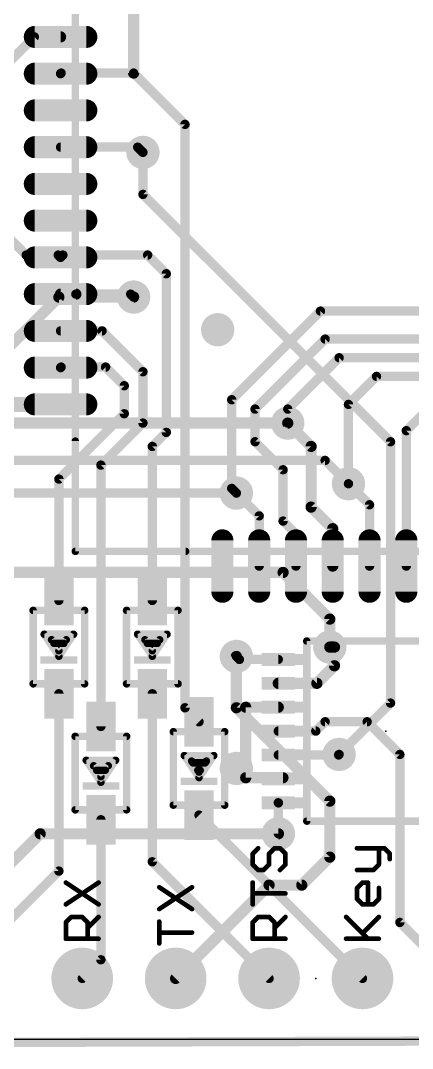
# Model space of a CAD drawing. Extents: x -20 to 40.9, y -0.3 to 63.8.
# Drawn here: x 12.29 to 22.95, y -0.25 to 27.72 of the extents above; entities that cross this region are included whole.
import ezdxf

# ---------------------------------------------------------------- set-up
doc = ezdxf.new("R2010")
doc.units = 0
for name, color, linetype in [('1', 12, 'CONTINUOUS'), ('16', 132, 'CONTINUOUS'), ('17', 110, 'CONTINUOUS'), ('18', 110, 'CONTINUOUS'), ('20', 53, 'CONTINUOUS'), ('21', 40, 'CONTINUOUS'), ('23', 53, 'CONTINUOUS'), ('51', 253, 'CONTINUOUS')]:
    doc.layers.add(name, color=color, linetype=linetype)

# ---------------------------------------------------------------- blocks, each defined once
blk = doc.blocks.new('RECT')
blk.add_solid([(-0.5, -0.5), (0.5, -0.5), (-0.5, 0.5), (0.5, 0.5)])
blk = doc.blocks.new('ROUNDP')
at = {"const_width": 0.5}
blk.add_lwpolyline([(0, -0.25, 1), (0, 0.25, 1), (0, -0.25)], format="xyb", dxfattribs=at)
blk = doc.blocks.new('RECT320000X96000R100')
at = {"const_width": 0.3}
blk.add_lwpolyline([(0.85, 0), (0.85, 0, 0.4142), (0.7, 0.15), (-0.7, 0.15, 0.4142), (-0.85, 0), (-0.85, 0, 0.4142), (-0.7, -0.15), (0.7, -0.15, 0.4142)], format="xyb", close=True, dxfattribs=at)
blk.add_solid([(-0.7254, -0.0254), (0.7254, -0.0254), (-0.7254, 0.0254), (0.7254, 0.0254)])
blk = doc.blocks.new('ROUNDV')
at = {"const_width": 0.5}
blk.add_lwpolyline([(0, -0.25, 1), (0, 0.25, 1), (0, -0.25)], format="xyb", dxfattribs=at)

msp = doc.modelspace()

# ---------------------------------------------------------------- linework, layer by layer
at = {"layer": '1'}
for points, const_width in [([(15.367, 39.223), (15.367, 26.289)], 0.3048), ([(13.381, 27.273), (12.668, 27.273)], 0.3048), ([(12.668, 27.273), (11.303, 25.908)], 0.254), ([(13.397, 26.289), (13.381, 26.273)], 0.254), ([(15.367, 26.289), (13.397, 26.289)], 0.254), ([(16.764, 24.892), (15.367, 26.289)], 0.254), ([(16.764, 9.017), (16.764, 24.892)], 0.254), ([(15.478, 24.273), (13.381, 24.273)], 0.254), ([(15.621, 24.13), (15.478, 24.273)], 0.254), ([(11.364, 22.418), (12.446, 21.336)], 0.254), ([(12.446, 21.336), (13.318, 21.336)], 0.254), ([(13.318, 21.336), (13.381, 21.273)], 0.254), ([(13.444, 21.336), (13.381, 21.273)], 0.254), ([(15.748, 21.336), (13.444, 21.336)], 0.254), ([(16.256, 20.828), (15.748, 21.336)], 0.254), ([(16.256, 16.51), (16.256, 20.828)], 0.254), ([(13.796, 20.273), (13.381, 20.273)], 0.3048), ([(13.796, 20.273), (15.287, 20.273)], 0.254), ([(15.287, 20.273), (15.367, 20.193)], 0.254), ([(18.034, 17.399), (20.447, 19.812)], 0.254), ([(20.447, 19.812), (32.893, 19.812)], 0.254), ([(13.381, 19.273), (14.509, 19.273)], 0.254), ([(14.509, 19.273), (15.621, 18.161)], 0.254), ([(18.669, 17.145), (20.574, 19.05)], 0.254), ([(20.574, 19.05), (33.782, 19.05)], 0.254), ([(20.955, 18.542), (19.558, 17.145)], 0.254), ([(20.955, 18.542), (33.02, 18.542)], 0.254), ([(13.396, 18.288), (13.381, 18.273)], 0.254), ([(14.605, 18.288), (13.396, 18.288)], 0.254), ([(15.113, 17.78), (14.605, 18.288)], 0.254), ([(15.621, 18.161), (15.621, 16.764)], 0.254), ([(15.113, 17.018), (15.113, 17.78)], 0.254), ([(21.971, 18.034), (21.209, 17.272)], 0.254), ([(32.766, 18.034), (21.971, 18.034)], 0.254), ([(22.781, 16.558), (23.749, 17.526)], 0.254), ([(9.587, 17.273), (13.381, 17.273)], 0.4064), ([(18.034, 14.986), (18.034, 17.399)], 0.254), ([(21.209, 17.272), (21.209, 15.113)], 0.254), ([(13.335, 15.24), (15.113, 17.018)], 0.254), ([(18.669, 16.256), (18.669, 17.145)], 0.254), ([(19.558, 17.145), (19.558, 16.764)], 0.254), ([(15.621, 16.764), (14.478, 15.621)], 0.254), ([(20.193, 16.129), (19.558, 16.764)], 0.3048), ([(15.875, 16.129), (16.256, 16.51)], 0.254), ([(22.781, 12.873), (22.781, 16.558)], 0.254), ([(15.875, 11.938), (15.875, 16.129)], 0.254), ([(19.431, 15.494), (18.669, 16.256)], 0.254), ([(20.193, 14.478), (20.193, 16.129)], 0.3048), ([(14.478, 15.621), (14.478, 8.509)], 0.254), ([(19.431, 14.097), (19.431, 15.494)], 0.254), ([(13.335, 11.938), (13.335, 15.24)], 0.254), ([(18.161, 14.859), (18.034, 14.986)], 0.254), ([(21.781, 14.541), (21.209, 15.113)], 0.254), ([(18.781, 14.239), (18.161, 14.859)], 0.254), ([(20.781, 13.89), (20.193, 14.478)], 0.3048), ([(21.781, 12.873), (21.781, 14.541)], 0.254), ([(18.781, 12.873), (18.781, 14.239)], 0.254), ([(19.781, 13.747), (19.431, 14.097)], 0.254), ([(20.781, 12.873), (20.781, 13.89)], 0.3048), ([(19.781, 12.873), (19.781, 13.747)], 0.254), ([(20.828, 10.668), (20.701, 10.668)], 0.3048), ([(20.828, 10.16), (20.828, 10.668)], 0.3048), ([(18.243, 10.332), (18.161, 10.414)], 0.254), ([(19.3, 10.332), (18.243, 10.332)], 0.254), ([(20.35, 9.682), (20.828, 10.16)], 0.3048), ([(19.3, 9.682), (20.35, 9.682)], 0.3048), ([(13.335, 9.398), (13.335, 4.572)], 0.254), ([(15.875, 9.398), (15.875, 4.826)], 0.254), ([(17.145, 8.636), (16.764, 9.017)], 0.254), ([(19.3, 9.032), (18.415, 9.032)], 0.3048), ([(18.415, 9.032), (18.415, 7.112)], 0.3048), ([(20.32, 8.382), (20.574, 8.636)], 0.254), ([(20.574, 8.636), (21.717, 8.636)], 0.254), ([(21.717, 8.636), (22.606, 7.747)], 0.254), ([(19.3, 8.382), (20.32, 8.382)], 0.254), ([(20.94, 7.732), (19.3, 7.732)], 0.254), ([(20.955, 7.747), (20.94, 7.732)], 0.254), ([(22.606, 7.747), (22.606, 3.175)], 0.254), ([(18.415, 7.112), (19.427, 7.112)], 0.3048), ([(19.3, 6.432), (19.304, 6.428)], 0.254), ([(19.304, 6.428), (19.304, 5.588)], 0.254), ([(17.145, 6.096), (21.59, 1.651)], 0.254), ([(14.478, 5.969), (14.478, 2.159)], 0.254), ([(15.875, 4.826), (19.05, 1.651)], 0.254), ([(13.335, 4.572), (11.43, 2.667)], 0.254), ([(22.606, 3.175), (24.13, 1.651)], 0.254), ([(14.478, 2.159), (13.97, 1.651)], 0.254), ([(-0.127, -0.127), (40.64, 0)], 0.254)]:
    msp.add_lwpolyline(points, dxfattribs=dict(at, const_width=const_width))
for points, const_width in [([(12.668, 27.3492, 1), (12.668, 27.1968)], 0.1524), ([(13.381, 27.1968, 1), (13.381, 27.3492)], 0.1524), ([(12.7129, 27.2281, 1), (12.6231, 27.3179)], 0.127), ([(13.3361, 26.3179, 1), (13.4259, 26.2281)], 0.127), ([(13.397, 26.3525, 1), (13.397, 26.2255)], 0.127), ([(13.4419, 26.2441, 1), (13.3521, 26.3339)], 0.127), ([(15.2908, 26.289, 1), (15.4432, 26.289)], 0.1524), ([(15.4119, 26.3339, 1), (15.3221, 26.2441)], 0.127), ([(15.367, 26.2255, 1), (15.367, 26.3525)], 0.127), ([(16.8275, 24.892, 1), (16.7005, 24.892)], 0.127), ([(16.7191, 24.8471, 1), (16.8089, 24.9369)], 0.127), ([(13.381, 24.3365, 1), (13.381, 24.2095)], 0.127), ([(15.5229, 24.3179, 1), (15.4331, 24.2281)], 0.127), ([(15.478, 24.2095, 1), (15.478, 24.3365)], 0.127), ([(15.5761, 24.0851, 1), (15.6659, 24.1749)], 0.127), ([(12.446, 21.3995, 1), (12.446, 21.2725)], 0.127), ([(12.4011, 21.2911, 1), (12.4909, 21.3809)], 0.127), ([(13.3629, 21.3809, 1), (13.2731, 21.2911)], 0.127), ([(13.3361, 21.3179, 1), (13.4259, 21.2281)], 0.127), ([(13.318, 21.2725, 1), (13.318, 21.3995)], 0.127), ([(13.3361, 21.2281, 1), (13.4259, 21.3179)], 0.127), ([(13.444, 21.3995, 1), (13.444, 21.2725)], 0.127), ([(13.4889, 21.2911, 1), (13.3991, 21.3809)], 0.127), ([(15.7929, 21.3809, 1), (15.7031, 21.2911)], 0.127), ([(15.748, 21.2725, 1), (15.748, 21.3995)], 0.127), ([(16.3195, 20.828, 1), (16.1925, 20.828)], 0.127), ([(16.2111, 20.7831, 1), (16.3009, 20.8729)], 0.127), ([(13.381, 20.3492, 1), (13.381, 20.1968)], 0.1524), ([(13.796, 20.1968, 1), (13.796, 20.3492)], 0.1524), ([(13.796, 20.3365, 1), (13.796, 20.2095)], 0.127), ([(15.3319, 20.3179, 1), (15.2421, 20.2281)], 0.127), ([(15.287, 20.2095, 1), (15.287, 20.3365)], 0.127), ([(15.3221, 20.1481, 1), (15.4119, 20.2379)], 0.127), ([(20.447, 19.8755, 1), (20.447, 19.7485)], 0.127), ([(20.4919, 19.7671, 1), (20.4021, 19.8569)], 0.127), ([(13.381, 19.3365, 1), (13.381, 19.2095)], 0.127), ([(14.5539, 19.3179, 1), (14.4641, 19.2281)], 0.127), ([(14.509, 19.2095, 1), (14.509, 19.3365)], 0.127), ([(20.574, 19.1135, 1), (20.574, 18.9865)], 0.127), ([(20.6189, 19.0051, 1), (20.5291, 19.0949)], 0.127), ([(20.955, 18.6055, 1), (20.955, 18.4785)], 0.127), ([(20.9999, 18.4971, 1), (20.9101, 18.5869)], 0.127), ([(13.3361, 18.3179, 1), (13.4259, 18.2281)], 0.127), ([(13.396, 18.3515, 1), (13.396, 18.2245)], 0.127), ([(13.4409, 18.2431, 1), (13.3511, 18.3329)], 0.127), ([(14.6499, 18.3329, 1), (14.5601, 18.2431)], 0.127), ([(14.605, 18.2245, 1), (14.605, 18.3515)], 0.127), ([(15.6845, 18.161, 1), (15.5575, 18.161)], 0.127), ([(15.5761, 18.1161, 1), (15.6659, 18.2059)], 0.127), ([(15.1765, 17.78, 1), (15.0495, 17.78)], 0.127), ([(21.971, 18.0975, 1), (21.971, 17.9705)], 0.127), ([(22.0159, 17.9891, 1), (21.9261, 18.0789)], 0.127), ([(15.0681, 17.7351, 1), (15.1579, 17.8249)], 0.127), ([(13.381, 17.1714, 1), (13.381, 17.3746)], 0.2032), ([(18.0975, 17.399, 1), (17.9705, 17.399)], 0.127), ([(17.9891, 17.4439, 1), (18.0789, 17.3541)], 0.127), ([(21.2725, 17.272, 1), (21.1455, 17.272)], 0.127), ([(21.1641, 17.3169, 1), (21.2539, 17.2271)], 0.127), ([(15.0495, 17.018, 1), (15.1765, 17.018)], 0.127), ([(15.1579, 16.9731, 1), (15.0681, 17.0629)], 0.127), ([(18.7325, 17.145, 1), (18.6055, 17.145)], 0.127), ([(18.6241, 17.1899, 1), (18.7139, 17.1001)], 0.127), ([(19.6215, 17.145, 1), (19.4945, 17.145)], 0.127), ([(19.5131, 17.1899, 1), (19.6029, 17.1001)], 0.127), ([(15.5575, 16.764, 1), (15.6845, 16.764)], 0.127), ([(15.6659, 16.7191, 1), (15.5761, 16.8089)], 0.127), ([(19.6119, 16.8179, 1), (19.5041, 16.7101)], 0.1524), ([(19.4945, 16.764, 1), (19.6215, 16.764)], 0.127), ([(16.1925, 16.51, 1), (16.3195, 16.51)], 0.127), ([(16.3009, 16.4651, 1), (16.2111, 16.5549)], 0.127), ([(22.8445, 16.558, 1), (22.7175, 16.558)], 0.127), ([(22.7361, 16.6029, 1), (22.8259, 16.5131)], 0.127), ([(15.9385, 16.129, 1), (15.8115, 16.129)], 0.127), ([(15.8301, 16.1739, 1), (15.9199, 16.0841)], 0.127), ([(18.7139, 16.3009, 1), (18.6241, 16.2111)], 0.127), ([(18.6055, 16.256, 1), (18.7325, 16.256)], 0.127), ([(20.2692, 16.129, 1), (20.1168, 16.129)], 0.1524), ([(20.1391, 16.0751, 1), (20.2469, 16.1829)], 0.1524), ([(14.5415, 15.621, 1), (14.4145, 15.621)], 0.127), ([(14.4331, 15.6659, 1), (14.5229, 15.5761)], 0.127), ([(19.4945, 15.494, 1), (19.3675, 15.494)], 0.127), ([(19.3861, 15.4491, 1), (19.4759, 15.5389)], 0.127), ([(13.3985, 15.24, 1), (13.2715, 15.24)], 0.127), ([(13.2901, 15.2849, 1), (13.3799, 15.1951)], 0.127), ([(18.0789, 15.0309, 1), (17.9891, 14.9411)], 0.127), ([(21.2539, 15.1579, 1), (21.1641, 15.0681)], 0.127), ([(21.1455, 15.113, 1), (21.2725, 15.113)], 0.127), ([(17.9705, 14.986, 1), (18.0975, 14.986)], 0.127), ([(18.2059, 14.9039, 1), (18.1161, 14.8141)], 0.127), ([(18.1161, 14.8141, 1), (18.2059, 14.9039)], 0.127), ([(20.2469, 14.5319, 1), (20.1391, 14.4241)], 0.1524), ([(20.1168, 14.478, 1), (20.2692, 14.478)], 0.1524), ([(21.8445, 14.541, 1), (21.7175, 14.541)], 0.127), ([(21.7361, 14.4961, 1), (21.8259, 14.5859)], 0.127), ([(18.8445, 14.239, 1), (18.7175, 14.239)], 0.127), ([(18.7361, 14.1941, 1), (18.8259, 14.2839)], 0.127), ([(19.4759, 14.1419, 1), (19.3861, 14.0521)], 0.127), ([(19.3675, 14.097, 1), (19.4945, 14.097)], 0.127), ([(20.8572, 13.89, 1), (20.7048, 13.89)], 0.1524), ([(20.7271, 13.8361, 1), (20.8349, 13.9439)], 0.1524), ([(19.8445, 13.747, 1), (19.7175, 13.747)], 0.127), ([(19.7361, 13.7021, 1), (19.8259, 13.7919)], 0.127), ([(18.7175, 12.873, 1), (18.8445, 12.873)], 0.127), ([(19.7175, 12.873, 1), (19.8445, 12.873)], 0.127), ([(20.7048, 12.873, 1), (20.8572, 12.873)], 0.1524), ([(21.7175, 12.873, 1), (21.8445, 12.873)], 0.127), ([(22.7175, 12.873, 1), (22.8445, 12.873)], 0.127), ([(13.2715, 11.938, 1), (13.3985, 11.938)], 0.127), ([(15.8115, 11.938, 1), (15.9385, 11.938)], 0.127), ([(20.701, 10.7442, 1), (20.701, 10.5918)], 0.1524), ([(20.9042, 10.668, 1), (20.7518, 10.668)], 0.1524), ([(20.828, 10.5918, 1), (20.828, 10.7442)], 0.1524), ([(18.2059, 10.4589, 1), (18.1161, 10.3691)], 0.127), ([(18.243, 10.3955, 1), (18.243, 10.2685)], 0.127), ([(18.1981, 10.2871, 1), (18.2879, 10.3769)], 0.127), ([(19.3, 10.2685, 1), (19.3, 10.3955)], 0.127), ([(20.7518, 10.16, 1), (20.9042, 10.16)], 0.1524), ([(20.8819, 10.1061, 1), (20.7741, 10.2139)], 0.1524), ([(19.3, 9.7582, 1), (19.3, 9.6058)], 0.1524), ([(20.2961, 9.7359, 1), (20.4039, 9.6281)], 0.1524), ([(20.35, 9.6058, 1), (20.35, 9.7582)], 0.1524), ([(13.3985, 9.398, 1), (13.2715, 9.398)], 0.127), ([(15.9385, 9.398, 1), (15.8115, 9.398)], 0.127), ([(16.8089, 9.0619, 1), (16.7191, 8.9721)], 0.127), ([(16.7005, 9.017, 1), (16.8275, 9.017)], 0.127), ([(18.415, 9.1082, 1), (18.415, 8.9558)], 0.1524), ([(18.4912, 9.032, 1), (18.3388, 9.032)], 0.1524), ([(19.3, 8.9558, 1), (19.3, 9.1082)], 0.1524), ([(17.1001, 8.5911, 1), (17.1899, 8.6809)], 0.127), ([(20.574, 8.6995, 1), (20.574, 8.5725)], 0.127), ([(20.6189, 8.5911, 1), (20.5291, 8.6809)], 0.127), ([(21.7619, 8.6809, 1), (21.6721, 8.5911)], 0.127), ([(21.717, 8.5725, 1), (21.717, 8.6995)], 0.127), ([(14.4145, 8.509, 1), (14.5415, 8.509)], 0.127), ([(19.3, 8.4455, 1), (19.3, 8.3185)], 0.127), ([(20.2751, 8.4269, 1), (20.3649, 8.3371)], 0.127), ([(20.32, 8.3185, 1), (20.32, 8.4455)], 0.127), ([(19.3, 7.7955, 1), (19.3, 7.6685)], 0.127), ([(20.8951, 7.7769, 1), (20.9849, 7.6871)], 0.127), ([(20.9999, 7.7021, 1), (20.9101, 7.7919)], 0.127), ([(20.94, 7.6685, 1), (20.94, 7.7955)], 0.127), ([(22.6695, 7.747, 1), (22.5425, 7.747)], 0.127), ([(22.5611, 7.7021, 1), (22.6509, 7.7919)], 0.127), ([(18.415, 7.1882, 1), (18.415, 7.0358)], 0.1524), ([(18.3388, 7.112, 1), (18.4912, 7.112)], 0.1524), ([(19.427, 7.0358, 1), (19.427, 7.1882)], 0.1524), ([(19.3449, 6.4769, 1), (19.2551, 6.3871)], 0.127), ([(19.3675, 6.428, 1), (19.2405, 6.428)], 0.127), ([(19.2591, 6.3831, 1), (19.3489, 6.4729)], 0.127), ([(17.1899, 6.1409, 1), (17.1001, 6.0511)], 0.127), ([(14.5415, 5.969, 1), (14.4145, 5.969)], 0.127), ([(19.2405, 5.588, 1), (19.3675, 5.588)], 0.127), ([(15.9199, 4.8709, 1), (15.8301, 4.7811)], 0.127), ([(15.8115, 4.826, 1), (15.9385, 4.826)], 0.127), ([(13.2715, 4.572, 1), (13.3985, 4.572)], 0.127), ([(13.3799, 4.5271, 1), (13.2901, 4.6169)], 0.127), ([(22.6509, 3.2199, 1), (22.5611, 3.1301)], 0.127), ([(22.5425, 3.175, 1), (22.6695, 3.175)], 0.127), ([(14.5229, 2.1141, 1), (14.4331, 2.2039)], 0.127), ([(14.4145, 2.159, 1), (14.5415, 2.159)], 0.127), ([(13.9251, 1.6959, 1), (14.0149, 1.6061)], 0.127), ([(19.0051, 1.6061, 1), (19.0949, 1.6959)], 0.127), ([(21.5451, 1.6061, 1), (21.6349, 1.6959)], 0.127)]:
    msp.add_lwpolyline(points, format="xyb", dxfattribs=dict(at, const_width=const_width))
at = {"layer": '16'}
for points, const_width in [([(15.621, 22.987), (15.621, 24.13)], 0.254), ([(22.352, 16.256), (15.621, 22.987)], 0.254), ([(5.969, 12.827), (13.335, 20.193)], 0.3048), ([(13.335, 20.193), (15.367, 20.193)], 0.3048), ([(19.558, 16.764), (11.176, 16.764)], 0.3048), ([(22.352, 9.144), (22.352, 16.256)], 0.254), ([(11.557, 15.748), (20.574, 15.748)], 0.254), ([(20.574, 15.748), (21.209, 15.113)], 0.254), ([(11.43, 14.859), (18.161, 14.859)], 0.254), ([(19.431, 12.7), (11.557, 12.7)], 0.3048), ([(20.701, 11.43), (19.431, 12.7)], 0.3048), ([(20.701, 10.668), (20.701, 11.43)], 0.3048), ([(18.161, 9.017), (18.161, 10.414)], 0.3048), ([(22.352, 9.144), (20.955, 7.747)], 0.254), ([(20.701, 6.477), (18.161, 9.017)], 0.3048), ([(20.701, 4.953), (20.701, 6.477)], 0.3048), ([(8.89, 1.651), (12.827, 5.588)], 0.3048), ([(12.827, 5.588), (19.304, 5.588)], 0.3048), ([(19.939, 4.191), (20.701, 4.953)], 0.3048), ([(16.51, 1.651), (19.05, 4.191)], 0.3048), ([(19.05, 4.191), (19.939, 4.191)], 0.3048), ([(0, -0.127), (40.767, 0)], 0.254)]:
    msp.add_lwpolyline(points, dxfattribs=dict(at, const_width=const_width))
for points, const_width in [([(15.6845, 24.13, 1), (15.5575, 24.13)], 0.127), ([(15.6659, 23.0319, 1), (15.5761, 22.9421)], 0.127), ([(15.5575, 22.987, 1), (15.6845, 22.987)], 0.127), ([(13.335, 20.2692, 1), (13.335, 20.1168)], 0.1524), ([(13.3889, 20.1391, 1), (13.2811, 20.2469)], 0.1524), ([(15.367, 20.1168, 1), (15.367, 20.2692)], 0.1524), ([(19.558, 16.6878, 1), (19.558, 16.8402)], 0.1524), ([(22.4155, 16.256, 1), (22.2885, 16.256)], 0.127), ([(22.3071, 16.2111, 1), (22.3969, 16.3009)], 0.127), ([(20.6189, 15.7929, 1), (20.5291, 15.7031)], 0.127), ([(20.574, 15.6845, 1), (20.574, 15.8115)], 0.127), ([(21.1641, 15.0681, 1), (21.2539, 15.1579)], 0.127), ([(18.161, 14.7955, 1), (18.161, 14.9225)], 0.127), ([(19.4849, 12.7539, 1), (19.3771, 12.6461)], 0.1524), ([(19.431, 12.6238, 1), (19.431, 12.7762)], 0.1524), ([(20.7772, 11.43, 1), (20.6248, 11.43)], 0.1524), ([(20.6471, 11.3761, 1), (20.7549, 11.4839)], 0.1524), ([(20.6248, 10.668, 1), (20.7772, 10.668)], 0.1524), ([(18.2372, 10.414, 1), (18.0848, 10.414)], 0.1524), ([(22.3969, 9.0991, 1), (22.3071, 9.1889)], 0.127), ([(18.2149, 9.0709, 1), (18.1071, 8.9631)], 0.1524), ([(18.0848, 9.017, 1), (18.2372, 9.017)], 0.1524), ([(22.2885, 9.144, 1), (22.4155, 9.144)], 0.127), ([(20.9101, 7.7919, 1), (20.9999, 7.7021)], 0.127), ([(20.7772, 6.477, 1), (20.6248, 6.477)], 0.1524), ([(20.6471, 6.4231, 1), (20.7549, 6.5309)], 0.1524), ([(12.827, 5.6642, 1), (12.827, 5.5118)], 0.1524), ([(12.8809, 5.5341, 1), (12.7731, 5.6419)], 0.1524), ([(19.304, 5.5118, 1), (19.304, 5.6642)], 0.1524), ([(20.7549, 4.8991, 1), (20.6471, 5.0069)], 0.1524), ([(20.6248, 4.953, 1), (20.7772, 4.953)], 0.1524), ([(19.05, 4.2672, 1), (19.05, 4.1148)], 0.1524), ([(19.1039, 4.1371, 1), (18.9961, 4.2449)], 0.1524), ([(19.8851, 4.2449, 1), (19.9929, 4.1371)], 0.1524), ([(19.939, 4.1148, 1), (19.939, 4.2672)], 0.1524), ([(16.4561, 1.7049, 1), (16.5639, 1.5971)], 0.1524)]:
    msp.add_lwpolyline(points, format="xyb", dxfattribs=dict(at, const_width=const_width))
at = {"layer": '20'}
msp.add_line((0, 0), (40.64, 0), dxfattribs=at)
at = {"layer": '21'}
for points, const_width in [([(13.781, 16.273), (13.781, 13.273)], 0.2032), ([(13.781, 13.273), (16.781, 13.273)], 0.2032), ([(12.635, 9.668), (12.635, 11.668)], 0.2032), ([(14.035, 11.668), (14.035, 9.668)], 0.2032), ([(15.175, 9.668), (15.175, 11.668)], 0.2032), ([(16.575, 11.668), (16.575, 9.668)], 0.2032), ([(13.335, 10.418), (12.935, 11.018)], 0.2032), ([(12.935, 11.018), (13.735, 11.018)], 0.2032), ([(13.335, 10.568), (13.135, 10.868)], 0.2032), ([(13.135, 10.868), (13.535, 10.868)], 0.2032), ([(13.735, 11.018), (13.335, 10.418)], 0.2032), ([(13.535, 10.868), (13.335, 10.568)], 0.2032), ([(15.875, 10.418), (15.475, 11.018)], 0.2032), ([(15.475, 11.018), (16.275, 11.018)], 0.2032), ([(15.875, 10.568), (15.675, 10.868)], 0.2032), ([(15.675, 10.868), (16.075, 10.868)], 0.2032), ([(16.275, 11.018), (15.875, 10.418)], 0.2032), ([(16.075, 10.868), (15.875, 10.568)], 0.2032), ([(20.075, 5.932), (20.075, 10.832)], 0.2032), ([(20.075, 10.832), (24.375, 10.832)], 0.2032), ([(13.2006, 10.7696), (13.4694, 10.7696)], 0.2032), ([(15.7406, 10.7696), (16.0094, 10.7696)], 0.2032), ([(16.445, 6.366), (16.445, 8.366)], 0.2032), ([(17.845, 8.366), (17.845, 6.366)], 0.2032), ([(13.778, 6.239), (13.778, 8.239)], 0.2032), ([(15.178, 8.239), (15.178, 6.239)], 0.2032), ([(14.478, 6.989), (14.078, 7.589)], 0.2032), ([(14.078, 7.589), (14.878, 7.589)], 0.2032), ([(14.878, 7.589), (14.478, 6.989)], 0.2032), ([(17.145, 7.116), (16.745, 7.716)], 0.2032), ([(16.745, 7.716), (17.545, 7.716)], 0.2032), ([(17.145, 7.266), (16.945, 7.566)], 0.2032), ([(16.945, 7.566), (17.345, 7.566)], 0.2032), ([(16.9767, 7.5184), (17.3133, 7.5184)], 0.2032), ([(17.545, 7.716), (17.145, 7.116)], 0.2032), ([(17.345, 7.566), (17.145, 7.266)], 0.2032), ([(14.478, 7.139), (14.278, 7.439)], 0.2032), ([(14.278, 7.439), (14.678, 7.439)], 0.2032), ([(14.3605, 7.3152), (14.5955, 7.3152)], 0.2032), ([(14.678, 7.439), (14.478, 7.139)], 0.2032), ([(17.1122, 7.3152), (17.1778, 7.3152)], 0.2032), ([(24.375, 5.932), (20.075, 5.932)], 0.2032), ([(18.753, 5.1947), (18.6047, 5.0464)], 0.127), ([(18.6047, 5.0464), (18.6047, 4.7498)], 0.127), ([(19.0496, 5.0464), (19.1979, 5.1947)], 0.127), ([(19.0496, 4.7498), (19.0496, 5.0464)], 0.127), ([(19.1979, 5.1947), (19.3462, 5.1947)], 0.127), ([(19.3462, 5.1947), (19.4945, 5.0464)], 0.127), ([(19.4945, 5.0464), (19.4945, 4.7498)], 0.127), ([(21.4413, 5.1947), (22.1828, 5.1947)], 0.127), ([(22.0345, 4.7498), (22.0345, 5.1947)], 0.127), ([(22.1828, 5.1947), (22.3311, 5.0464)], 0.127), ([(22.3311, 5.0464), (22.3311, 4.8981)], 0.127), ([(18.6047, 4.7498), (18.753, 4.6015)], 0.127), ([(18.9013, 4.6015), (19.0496, 4.7498)], 0.127), ([(19.4945, 4.7498), (19.3462, 4.6015)], 0.127), ([(21.8862, 4.6015), (22.0345, 4.7498)], 0.127), ([(18.753, 4.6015), (18.9013, 4.6015)], 0.127), ([(21.4413, 4.6015), (21.8862, 4.6015)], 0.127), ([(13.5247, 3.666), (14.4145, 4.2592)], 0.127), ([(13.5247, 4.2592), (14.4145, 3.666)], 0.127), ([(18.6047, 3.666), (18.6047, 4.2592)], 0.127), ([(21.4413, 4.1109), (21.5896, 4.2592)], 0.127), ([(21.5896, 4.2592), (21.7379, 4.2592)], 0.127), ([(21.7379, 4.2592), (21.7379, 3.666)], 0.127), ([(16.0647, 3.539), (16.9545, 4.1322)], 0.127), ([(16.0647, 4.1322), (16.9545, 3.539)], 0.127), ([(19.4945, 3.9626), (18.6047, 3.9626)], 0.127), ([(21.4413, 3.8143), (21.4413, 4.1109)], 0.127), ([(22.0345, 4.1109), (22.0345, 3.8143)], 0.127), ([(21.5896, 3.666), (21.4413, 3.8143)], 0.127), ([(21.8862, 3.666), (21.5896, 3.666)], 0.127), ([(22.0345, 3.8143), (21.8862, 3.666)], 0.127), ([(13.5247, 3.1754), (13.673, 3.3237)], 0.127), ([(13.673, 3.3237), (13.9696, 3.3237)], 0.127), ([(13.9696, 3.3237), (14.1179, 3.1754)], 0.127), ([(14.1179, 3.0271), (14.4145, 3.3237)], 0.127), ([(18.6047, 3.1754), (18.753, 3.3237)], 0.127), ([(18.753, 3.3237), (19.0496, 3.3237)], 0.127), ([(19.0496, 3.3237), (19.1979, 3.1754)], 0.127), ([(19.1979, 3.0271), (19.4945, 3.3237)], 0.127), ([(21.7379, 2.7305), (21.1447, 3.3237)], 0.127), ([(21.5896, 2.8788), (22.0345, 3.3237)], 0.127), ([(13.5247, 2.7305), (13.5247, 3.1754)], 0.127), ([(14.1179, 3.1754), (14.1179, 2.7305)], 0.127), ([(16.0647, 2.6035), (16.0647, 3.1967)], 0.127), ([(18.6047, 2.7305), (18.6047, 3.1754)], 0.127), ([(19.1979, 3.1754), (19.1979, 2.7305)], 0.127), ([(16.9545, 2.9001), (16.0647, 2.9001)], 0.127), ([(14.4145, 2.7305), (13.5247, 2.7305)], 0.127), ([(19.4945, 2.7305), (18.6047, 2.7305)], 0.127), ([(21.1447, 2.7305), (22.0345, 2.7305)], 0.127)]:
    msp.add_lwpolyline(points, dxfattribs=dict(at, const_width=const_width))
for points, const_width in [([(13.8318, 16.273, 1), (13.7302, 16.273)], 0.1016), ([(13.781, 13.3238, 1), (13.781, 13.2222)], 0.1016), ([(13.7302, 13.273, 1), (13.8318, 13.273)], 0.1016), ([(16.781, 13.2222, 1), (16.781, 13.3238)], 0.1016), ([(12.6858, 11.668, 1), (12.5842, 11.668)], 0.1016), ([(14.0858, 11.668, 1), (13.9842, 11.668)], 0.1016), ([(15.2258, 11.668, 1), (15.1242, 11.668)], 0.1016), ([(16.6258, 11.668, 1), (16.5242, 11.668)], 0.1016), ([(12.9773, 11.0462, 1), (12.8927, 10.9898)], 0.1016), ([(12.935, 11.0688, 1), (12.935, 10.9672)], 0.1016), ([(13.1773, 10.8962, 1), (13.0927, 10.8398)], 0.1016), ([(13.135, 10.9188, 1), (13.135, 10.8172)], 0.1016), ([(13.5773, 10.8398, 1), (13.4927, 10.8962)], 0.1016), ([(13.535, 10.8172, 1), (13.535, 10.9188)], 0.1016), ([(13.7773, 10.9898, 1), (13.6927, 11.0462)], 0.1016), ([(13.735, 10.9672, 1), (13.735, 11.0688)], 0.1016), ([(15.5173, 11.0462, 1), (15.4327, 10.9898)], 0.1016), ([(15.475, 11.0688, 1), (15.475, 10.9672)], 0.1016), ([(15.7173, 10.8962, 1), (15.6327, 10.8398)], 0.1016), ([(15.675, 10.9188, 1), (15.675, 10.8172)], 0.1016), ([(16.1173, 10.8398, 1), (16.0327, 10.8962)], 0.1016), ([(16.075, 10.8172, 1), (16.075, 10.9188)], 0.1016), ([(16.3173, 10.9898, 1), (16.2327, 11.0462)], 0.1016), ([(16.275, 10.9672, 1), (16.275, 11.0688)], 0.1016), ([(20.1258, 10.832, 1), (20.0242, 10.832)], 0.1016), ([(20.075, 10.8828, 1), (20.075, 10.7812)], 0.1016), ([(13.2006, 10.8204, 1), (13.2006, 10.7188)], 0.1016), ([(13.2927, 10.5962, 1), (13.3773, 10.5398)], 0.1016), ([(13.2927, 10.5398, 1), (13.3773, 10.5962)], 0.1016), ([(13.4694, 10.7188, 1), (13.4694, 10.8204)], 0.1016), ([(15.7406, 10.8204, 1), (15.7406, 10.7188)], 0.1016), ([(15.8327, 10.5962, 1), (15.9173, 10.5398)], 0.1016), ([(15.8327, 10.5398, 1), (15.9173, 10.5962)], 0.1016), ([(16.0094, 10.7188, 1), (16.0094, 10.8204)], 0.1016), ([(13.2927, 10.4462, 1), (13.3773, 10.3898)], 0.1016), ([(13.2927, 10.3898, 1), (13.3773, 10.4462)], 0.1016), ([(15.8327, 10.4462, 1), (15.9173, 10.3898)], 0.1016), ([(15.8327, 10.3898, 1), (15.9173, 10.4462)], 0.1016), ([(12.5842, 9.668, 1), (12.6858, 9.668)], 0.1016), ([(13.9842, 9.668, 1), (14.0858, 9.668)], 0.1016), ([(15.1242, 9.668, 1), (15.2258, 9.668)], 0.1016), ([(16.5242, 9.668, 1), (16.6258, 9.668)], 0.1016), ([(16.4958, 8.366, 1), (16.3942, 8.366)], 0.1016), ([(17.8958, 8.366, 1), (17.7942, 8.366)], 0.1016), ([(13.8288, 8.239, 1), (13.7272, 8.239)], 0.1016), ([(15.2288, 8.239, 1), (15.1272, 8.239)], 0.1016), ([(14.1203, 7.6172, 1), (14.0357, 7.5608)], 0.1016), ([(14.078, 7.6398, 1), (14.078, 7.5382)], 0.1016), ([(14.9203, 7.5608, 1), (14.8357, 7.6172)], 0.1016), ([(14.878, 7.5382, 1), (14.878, 7.6398)], 0.1016), ([(16.7873, 7.7442, 1), (16.7027, 7.6878)], 0.1016), ([(16.745, 7.7668, 1), (16.745, 7.6652)], 0.1016), ([(16.9873, 7.5942, 1), (16.9027, 7.5378)], 0.1016), ([(16.945, 7.6168, 1), (16.945, 7.5152)], 0.1016), ([(16.9767, 7.5692, 1), (16.9767, 7.4676)], 0.1016), ([(17.3873, 7.5378, 1), (17.3027, 7.5942)], 0.1016), ([(17.3133, 7.4676, 1), (17.3133, 7.5692)], 0.1016), ([(17.345, 7.5152, 1), (17.345, 7.6168)], 0.1016), ([(17.5873, 7.6878, 1), (17.5027, 7.7442)], 0.1016), ([(17.545, 7.6652, 1), (17.545, 7.7668)], 0.1016), ([(14.3203, 7.4672, 1), (14.2357, 7.4108)], 0.1016), ([(14.278, 7.4898, 1), (14.278, 7.3882)], 0.1016), ([(14.3605, 7.366, 1), (14.3605, 7.2644)], 0.1016), ([(14.5955, 7.2644, 1), (14.5955, 7.366)], 0.1016), ([(14.7203, 7.4108, 1), (14.6357, 7.4672)], 0.1016), ([(14.678, 7.3882, 1), (14.678, 7.4898)], 0.1016), ([(17.1122, 7.366, 1), (17.1122, 7.2644)], 0.1016), ([(17.1027, 7.2942, 1), (17.1873, 7.2378)], 0.1016), ([(17.1027, 7.2378, 1), (17.1873, 7.2942)], 0.1016), ([(17.1778, 7.2644, 1), (17.1778, 7.366)], 0.1016), ([(14.4357, 7.1672, 1), (14.5203, 7.1108)], 0.1016), ([(14.4357, 7.0172, 1), (14.5203, 6.9608)], 0.1016), ([(14.4357, 7.1108, 1), (14.5203, 7.1672)], 0.1016), ([(14.4357, 6.9608, 1), (14.5203, 7.0172)], 0.1016), ([(17.1027, 7.1442, 1), (17.1873, 7.0878)], 0.1016), ([(17.1027, 7.0878, 1), (17.1873, 7.1442)], 0.1016), ([(13.7272, 6.239, 1), (13.8288, 6.239)], 0.1016), ([(15.1272, 6.239, 1), (15.2288, 6.239)], 0.1016), ([(16.3942, 6.366, 1), (16.4958, 6.366)], 0.1016), ([(17.7942, 6.366, 1), (17.8958, 6.366)], 0.1016), ([(20.075, 5.9828, 1), (20.075, 5.8812)], 0.1016), ([(20.0242, 5.932, 1), (20.1258, 5.932)], 0.1016), ([(18.6365, 5.0464, 1), (18.573, 5.0464)], 0.0635), ([(18.5823, 5.0689, 1), (18.6272, 5.024)], 0.0635), ([(18.7755, 5.1723, 1), (18.7306, 5.2172)], 0.0635), ([(19.0814, 5.0464, 1), (19.0179, 5.0464)], 0.0635), ([(19.0272, 5.0689, 1), (19.0721, 5.024)], 0.0635), ([(19.1979, 5.2265, 1), (19.1979, 5.163)], 0.0635), ([(19.2204, 5.1723, 1), (19.1755, 5.2172)], 0.0635), ([(19.3687, 5.2172, 1), (19.3238, 5.1723)], 0.0635), ([(19.3462, 5.163, 1), (19.3462, 5.2265)], 0.0635), ([(19.5263, 5.0464, 1), (19.4628, 5.0464)], 0.0635), ([(19.472, 5.024, 1), (19.517, 5.0689)], 0.0635), ([(21.4413, 5.2265, 1), (21.4413, 5.163)], 0.0635), ([(22.0663, 5.1947, 1), (22.0028, 5.1947)], 0.0635), ([(22.2052, 5.2172, 1), (22.1603, 5.1723)], 0.0635), ([(22.1828, 5.163, 1), (22.1828, 5.2265)], 0.0635), ([(22.3628, 5.0464, 1), (22.2993, 5.0464)], 0.0635), ([(22.3086, 5.024, 1), (22.3535, 5.0689)], 0.0635), ([(18.6272, 4.7723, 1), (18.5823, 4.7274)], 0.0635), ([(18.573, 4.7498, 1), (18.6365, 4.7498)], 0.0635), ([(19.0179, 4.7498, 1), (19.0814, 4.7498)], 0.0635), ([(19.0721, 4.7274, 1), (19.0272, 4.7723)], 0.0635), ([(19.4628, 4.7498, 1), (19.5263, 4.7498)], 0.0635), ([(19.517, 4.7274, 1), (19.472, 4.7723)], 0.0635), ([(22.0028, 4.7498, 1), (22.0663, 4.7498)], 0.0635), ([(22.057, 4.7274, 1), (22.012, 4.7723)], 0.0635), ([(22.2993, 4.8981, 1), (22.3628, 4.8981)], 0.0635), ([(18.753, 4.6333, 1), (18.753, 4.5698)], 0.0635), ([(18.7306, 4.5791, 1), (18.7755, 4.624)], 0.0635), ([(18.8789, 4.624, 1), (18.9238, 4.5791)], 0.0635), ([(18.9013, 4.5698, 1), (18.9013, 4.6333)], 0.0635), ([(19.3238, 4.624, 1), (19.3687, 4.5791)], 0.0635), ([(21.4413, 4.6333, 1), (21.4413, 4.5698)], 0.0635), ([(21.8638, 4.624, 1), (21.9087, 4.5791)], 0.0635), ([(21.8862, 4.5698, 1), (21.8862, 4.6333)], 0.0635), ([(13.5424, 4.2856, 1), (13.5071, 4.2328)], 0.0635), ([(14.4321, 4.2328, 1), (14.3969, 4.2856)], 0.0635), ([(18.6365, 4.2592, 1), (18.573, 4.2592)], 0.0635), ([(21.5896, 4.2909, 1), (21.5896, 4.2274)], 0.0635), ([(21.6121, 4.2367, 1), (21.5672, 4.2816)], 0.0635), ([(21.7697, 4.2592, 1), (21.7062, 4.2592)], 0.0635), ([(21.7379, 4.2274, 1), (21.7379, 4.2909)], 0.0635), ([(16.0824, 4.1586, 1), (16.0471, 4.1058)], 0.0635), ([(16.9721, 4.1058, 1), (16.9369, 4.1586)], 0.0635), ([(18.6047, 3.9944, 1), (18.6047, 3.9309)], 0.0635), ([(19.4945, 3.9309, 1), (19.4945, 3.9944)], 0.0635), ([(21.4731, 4.1109, 1), (21.4096, 4.1109)], 0.0635), ([(21.4189, 4.1333, 1), (21.4638, 4.0884)], 0.0635), ([(22.0663, 4.1109, 1), (22.0028, 4.1109)], 0.0635), ([(13.5071, 3.6924, 1), (13.5424, 3.6396)], 0.0635), ([(14.3969, 3.6396, 1), (14.4321, 3.6924)], 0.0635), ([(18.573, 3.666, 1), (18.6365, 3.666)], 0.0635), ([(21.4638, 3.8368, 1), (21.4189, 3.7919)], 0.0635), ([(21.4096, 3.8143, 1), (21.4731, 3.8143)], 0.0635), ([(21.5896, 3.6978, 1), (21.5896, 3.6343)], 0.0635), ([(21.5672, 3.6436, 1), (21.6121, 3.6885)], 0.0635), ([(21.7062, 3.666, 1), (21.7697, 3.666)], 0.0635), ([(21.8638, 3.6885, 1), (21.9087, 3.6436)], 0.0635), ([(21.8862, 3.6343, 1), (21.8862, 3.6978)], 0.0635), ([(22.0028, 3.8143, 1), (22.0663, 3.8143)], 0.0635), ([(22.057, 3.7919, 1), (22.012, 3.8368)], 0.0635), ([(13.673, 3.3554, 1), (13.673, 3.2919)], 0.0635), ([(13.6955, 3.3012, 1), (13.6506, 3.3461)], 0.0635), ([(13.9921, 3.3461, 1), (13.9472, 3.3012)], 0.0635), ([(13.9696, 3.2919, 1), (13.9696, 3.3554)], 0.0635), ([(14.437, 3.3012, 1), (14.392, 3.3461)], 0.0635), ([(16.0471, 3.5654, 1), (16.0824, 3.5126)], 0.0635), ([(16.9369, 3.5126, 1), (16.9721, 3.5654)], 0.0635), ([(18.753, 3.3554, 1), (18.753, 3.2919)], 0.0635), ([(18.7755, 3.3012, 1), (18.7306, 3.3461)], 0.0635), ([(19.0721, 3.3461, 1), (19.0272, 3.3012)], 0.0635), ([(19.0496, 3.2919, 1), (19.0496, 3.3554)], 0.0635), ([(19.517, 3.3012, 1), (19.472, 3.3461)], 0.0635), ([(21.1672, 3.3461, 1), (21.1223, 3.3012)], 0.0635), ([(22.057, 3.3012, 1), (22.012, 3.3461)], 0.0635), ([(13.5565, 3.1754, 1), (13.493, 3.1754)], 0.0635), ([(13.5023, 3.1978, 1), (13.5472, 3.1529)], 0.0635), ([(14.1497, 3.1754, 1), (14.0862, 3.1754)], 0.0635), ([(14.0955, 3.0495, 1), (14.1404, 3.0046)], 0.0635), ([(14.0955, 3.1529, 1), (14.1404, 3.1978)], 0.0635), ([(16.0965, 3.1967, 1), (16.033, 3.1967)], 0.0635), ([(18.6365, 3.1754, 1), (18.573, 3.1754)], 0.0635), ([(18.5823, 3.1978, 1), (18.6272, 3.1529)], 0.0635), ([(19.2297, 3.1754, 1), (19.1662, 3.1754)], 0.0635), ([(19.1755, 3.0495, 1), (19.2204, 3.0046)], 0.0635), ([(19.1755, 3.1529, 1), (19.2204, 3.1978)], 0.0635), ([(16.0647, 2.9318, 1), (16.0647, 2.8683)], 0.0635), ([(16.9545, 2.8683, 1), (16.9545, 2.9318)], 0.0635), ([(21.5672, 2.9012, 1), (21.6121, 2.8563)], 0.0635), ([(13.5247, 2.7623, 1), (13.5247, 2.6987)], 0.0635), ([(13.493, 2.7305, 1), (13.5565, 2.7305)], 0.0635), ([(14.0862, 2.7305, 1), (14.1497, 2.7305)], 0.0635), ([(14.4145, 2.6987, 1), (14.4145, 2.7623)], 0.0635), ([(16.033, 2.6035, 1), (16.0965, 2.6035)], 0.0635), ([(18.6047, 2.7623, 1), (18.6047, 2.6987)], 0.0635), ([(18.573, 2.7305, 1), (18.6365, 2.7305)], 0.0635), ([(19.1662, 2.7305, 1), (19.2297, 2.7305)], 0.0635), ([(19.4945, 2.6987, 1), (19.4945, 2.7623)], 0.0635), ([(21.1447, 2.7623, 1), (21.1447, 2.6987)], 0.0635), ([(21.7155, 2.708, 1), (21.7604, 2.753)], 0.0635), ([(22.0345, 2.6987, 1), (22.0345, 2.7623)], 0.0635)]:
    msp.add_lwpolyline(points, format="xyb", dxfattribs=dict(at, const_width=const_width))
at = {"layer": '23'}
for p in [(13.335, 10.668), (15.875, 10.668), (22.225, 8.382), (17.145, 7.366), (14.478, 7.239), (20.32, 1.651)]:
    msp.add_point(p, dxfattribs=at)
at = {"layer": '51', "const_width": 0.2032}
for points in [[(13.781, 37.273), (13.781, 13.273)], [(13.781, 13.273), (37.781, 13.273)], [(12.635, 11.668), (14.035, 11.668)], [(15.175, 11.668), (16.575, 11.668)], [(14.035, 9.668), (12.635, 9.668)], [(16.575, 9.668), (15.175, 9.668)], [(16.445, 8.366), (17.845, 8.366)], [(13.778, 8.239), (15.178, 8.239)], [(17.845, 6.366), (16.445, 6.366)], [(15.178, 6.239), (13.778, 6.239)]]:
    msp.add_lwpolyline(points, dxfattribs=at)
at = {"layer": '51', "const_width": 0.1016}
for points in [[(13.781, 13.3238, 1), (13.781, 13.2222)], [(13.7302, 13.273, 1), (13.8318, 13.273)], [(12.635, 11.7188, 1), (12.635, 11.6172)], [(14.035, 11.6172, 1), (14.035, 11.7188)], [(15.175, 11.7188, 1), (15.175, 11.6172)], [(16.575, 11.6172, 1), (16.575, 11.7188)], [(12.635, 9.7188, 1), (12.635, 9.6172)], [(14.035, 9.6172, 1), (14.035, 9.7188)], [(15.175, 9.7188, 1), (15.175, 9.6172)], [(16.575, 9.6172, 1), (16.575, 9.7188)], [(16.445, 8.4168, 1), (16.445, 8.3152)], [(17.845, 8.3152, 1), (17.845, 8.4168)], [(13.778, 8.2898, 1), (13.778, 8.1882)], [(15.178, 8.1882, 1), (15.178, 8.2898)], [(16.445, 6.4168, 1), (16.445, 6.3152)], [(17.845, 6.3152, 1), (17.845, 6.4168)], [(13.778, 6.2898, 1), (13.778, 6.1882)], [(15.178, 6.1882, 1), (15.178, 6.2898)]]:
    msp.add_lwpolyline(points, format="xyb", dxfattribs=at)

# ---------------------------------------------------------------- block references
at = {"layer": '1'}
for p in [(13.381, 27.273), (13.381, 26.273), (13.381, 25.273), (13.381, 24.273), (13.381, 23.273), (13.381, 22.273), (13.381, 21.273), (13.381, 20.273), (13.381, 19.273), (13.381, 18.273), (13.381, 17.273)]:
    msp.add_blockref('RECT320000X96000R100', p, dxfattribs=at)
at = {"layer": '1', "rotation": 90}
for p in [(17.781, 12.873), (18.781, 12.873), (19.781, 12.873), (20.781, 12.873), (21.781, 12.873), (22.781, 12.873)]:
    msp.add_blockref('RECT320000X96000R100', p, dxfattribs=at)
at = {"layer": '1'}
for p, xscale, yscale, rotation in [((13.335, 11.938), 1.35, 0.8, 90), ((15.875, 11.938), 1.35, 0.8, 90), ((19.3, 10.332), 0.35, 0.9, 270), ((13.335, 9.398), 1.35, 0.8, 90), ((15.875, 9.398), 1.35, 0.8, 90), ((19.3, 9.682), 0.35, 0.9, 270), ((17.145, 8.636), 1.35, 0.8, 90), ((14.478, 8.509), 1.35, 0.8, 90), ((19.3, 9.032), 0.35, 0.9, 270), ((19.3, 8.382), 0.35, 0.9, 270), ((19.3, 7.732), 0.35, 0.9, 270), ((19.3, 7.082), 0.35, 0.9, 270), ((17.145, 6.096), 1.35, 0.8, 90), ((14.478, 5.969), 1.35, 0.8, 90), ((19.3, 6.432), 0.35, 0.9, 270)]:
    msp.add_blockref('RECT', p, dxfattribs=dict(at, xscale=xscale, yscale=yscale, rotation=rotation))
at = {"layer": '17', "xscale": 1.6764, "yscale": 1.6764, "rotation": 90}
for p in [(13.97, 1.651), (13.97, 1.651), (16.51, 1.651), (16.51, 1.651), (19.05, 1.651), (19.05, 1.651), (21.59, 1.651), (21.59, 1.651)]:
    msp.add_blockref('ROUNDP', p, dxfattribs=at)
at = {"layer": '18', "xscale": 0.9064, "yscale": 0.9064}
for p in [(15.621, 24.13), (15.621, 24.13), (15.367, 20.193), (15.367, 20.193), (17.653, 19.304), (17.653, 19.304), (19.558, 16.764), (19.558, 16.764), (21.209, 15.113), (21.209, 15.113), (18.161, 14.859), (18.161, 14.859), (20.701, 10.668), (20.701, 10.668), (18.161, 10.414), (18.161, 10.414), (20.955, 7.747), (20.955, 7.747), (18.161, 7.366), (18.161, 7.366), (19.304, 5.588), (19.304, 5.588)]:
    msp.add_blockref('ROUNDV', p, dxfattribs=at)
at = {"layer": '21', "xscale": 0.2, "rotation": 90}
for p in [(13.335, 10.318), (15.875, 10.318), (17.145, 7.016), (14.478, 6.889)]:
    msp.add_blockref('RECT', p, dxfattribs=at)
at = {"layer": '51', "xscale": 0.3, "yscale": 1.075, "rotation": 270}
for p in [(19.4625, 10.332), (19.4625, 9.682), (19.4625, 9.032), (19.4625, 8.382), (19.4625, 7.732), (19.4625, 7.082), (19.4625, 6.432)]:
    msp.add_blockref('RECT', p, dxfattribs=at)
at = {"layer": '51', "xscale": 0.508, "yscale": 0.508}
for p in [(13.97, 1.651), (16.51, 1.651), (19.05, 1.651), (21.59, 1.651)]:
    msp.add_blockref('RECT', p, dxfattribs=at)

doc.saveas('drawing.dxf')
